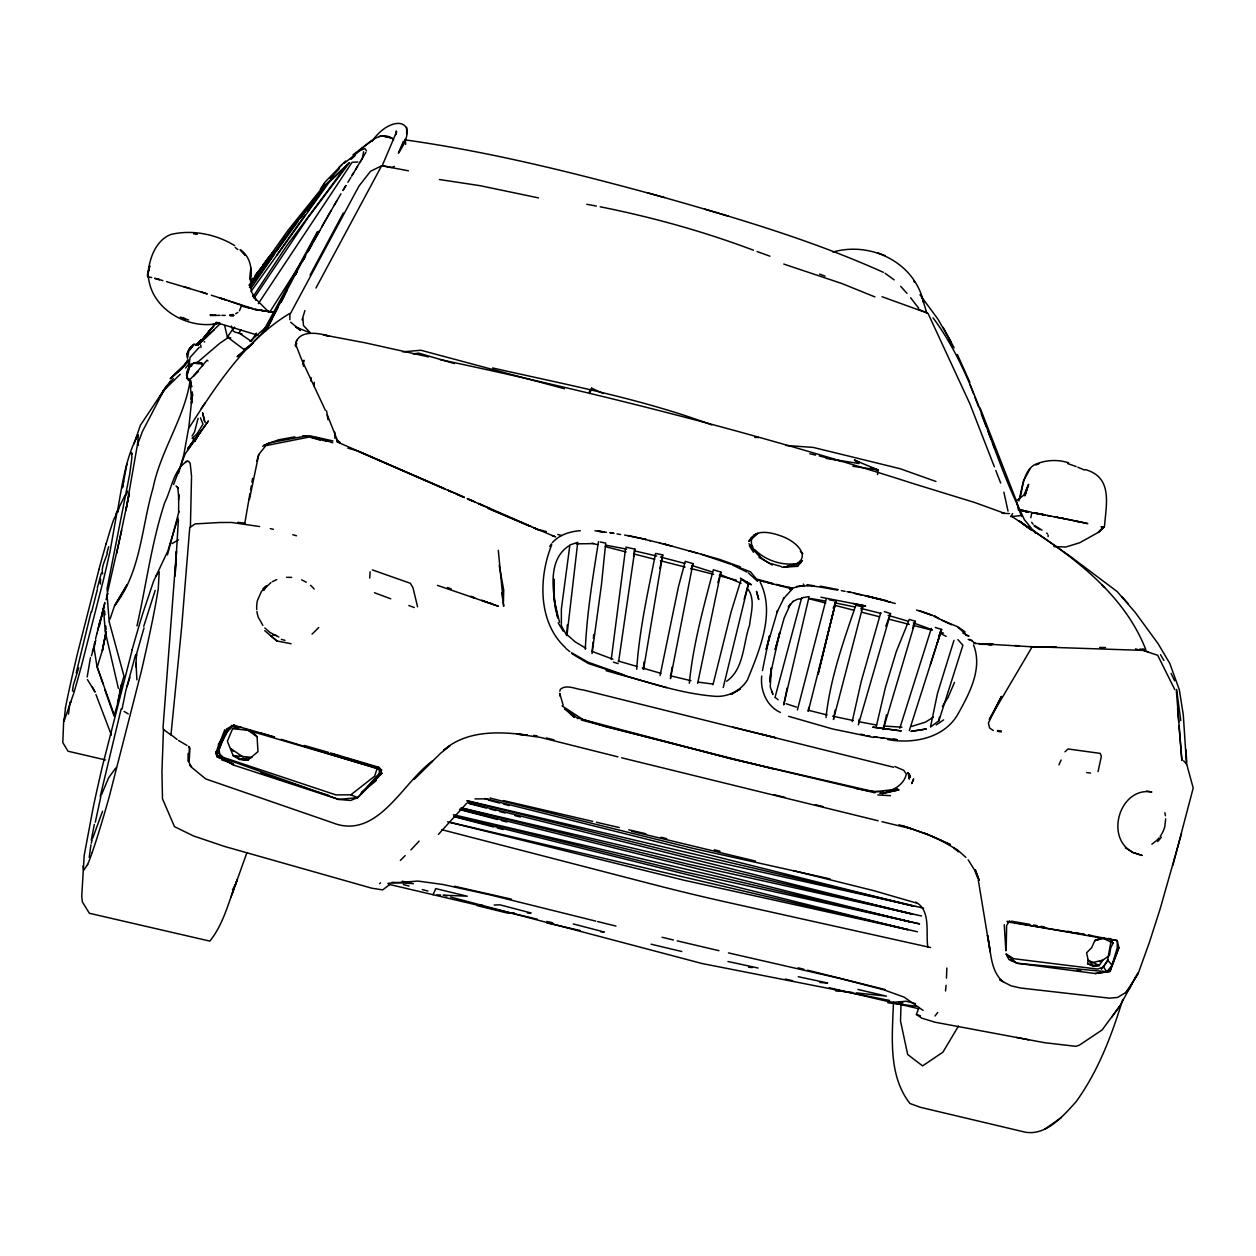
<?xml version="1.0" encoding="UTF-8"?>
<svg xmlns="http://www.w3.org/2000/svg" width="1256" height="1256" viewBox="0 0 1256 1256"><rect width="100%" height="100%" fill="white"/><g stroke="black" fill="none" stroke-linecap="round" stroke-linejoin="round"><path stroke-width="1.5" d="M192.058 393.301L191.54 403.176L192.042 392.72M1165.678 818.818L1164.799 826.715A29.767 28.605 -70.1 0 1 1160.199 836.339M65.485 707.835L64.025 721.258L73.743 693.281A108.33 3.815 -75.8 0 0 81.185 666.92L103.384 580.115A108.346 3.815 -75.8 0 0 110.073 551.211L116.871 512.998L113.448 520.267A108.377 3.815 -75.8 0 0 110.214 530.205A107.215 3.768 -75.8 0 0 106.163 543.754M761.717 676.026C760.163 690.455 766.615 706.17 780.321 712.403M371.996 141.504C390.302 113.998 422.707 117.844 398.435 153.122L403.349 141.284M314.204 386.11L314.236 382.326M406.614 133.654L406.709 127.327M302.884 318.49L303.465 325.508L310.373 332.919M1006.15 950.525L1006.637 925.499L1009.588 920.821M178.588 499.825L178.713 494.471L178.619 512.495M901.007 1004.015L900.521 1021.05L907.68 1054.522L922.595 1065.889L942.942 1052.151L958.469 1026.073M250.352 280.952C252.425 269.538 250.682 256.695 240.289 249.834L245.281 255.204L240.289 249.834M192.231 392.484L192.058 397.069L192.105 392.955M566.927 634.139L567.272 624.923M946.443 978.188L946.851 968.031M310.939 381.055L311.08 377.522M189.421 747.712L189.295 746.833M289.932 313.56L289.853 319.715M396.284 130.938L395.609 134.737L396.645 131.676L382.672 164.63M63.742 719.154L62.8 742.594L68.012 751.214L105.426 759.943M187.615 378.119L186.736 373.974L189.625 367.082L189.75 363.235M585.296 649.305C586.913 613.163 592.816 577.32 598.5 541.634M909.548 773.9L909.313 779.128L908.025 772.675L910.412 777.04L908.025 772.675M132.273 649.525L102.505 765.893A155.367 7.803 -75.9 0 0 93.415 806.383L84.199 855.399L81.718 896.47L82.394 901.965L89.38 913.285L209.815 941.105C224.07 923.553 228.922 900.489 237.196 879.781L230.759 897.726M138.333 435.33L137.469 444.498L138.521 445.205M132.084 454.185L131.456 452.584L131.911 457.482L129.682 474.297L107.105 588.436L107.388 592.518M136.904 679.904L136.025 662.87M188.133 753.459L188.055 760.916L192.058 767.714L205.717 778.924L332.322 822.68C377.664 840.798 402.846 781.844 432.488 761.073L413.883 779.442L440.699 753.176L449.852 745.797L443.478 750.397C466.447 730.129 498.977 731.353 527.363 735.137L517.268 734.132L540.206 737.351L617.889 756.85M135.805 666.842L136.512 654.093L144.032 627.843M192.184 392.39L191.21 399.377L192.262 396.582M188.651 761.12L189.436 747.32M189.185 761.403L189.923 748.545L188.573 746.347M1048.101 536.61L1048.179 535.292M893.487 1001.99C892.341 1035.792 887.772 1075.262 909.988 1103.522L920.554 1107.352L1025.241 1132.174C1046.295 1135.848 1063.016 1116.113 1075.795 1102.077C1098.152 1071.447 1111.654 1035.462 1122.77 999.493M636.698 669.291C639.273 630.198 647.986 591.764 655.601 553.409L662.713 554.885L643.543 669.417M178.383 519.843L175.055 576.064L176.437 551.384L163.029 727.616L163.61 729.579L171.224 735.168M643.37 669.417L644.014 661.975M191.54 403.176L192.168 396.017M1186.543 764.464L1183.293 714.9L1179.353 689.842L1169.854 663.545L1158.095 643.684L1135.141 612.3L1117.118 591.545L1069.311 555.623L1020.924 522.26L1031.584 530.409M201.007 347.598L200.677 344.913M592.125 651.66L593.02 642.161M593.381 638.362L593.743 634.563M217.633 752.297L218.104 747.461M100.606 579.079L100.323 584.087M945.517 990.984L946.098 985.316M89.207 857.424L90.934 844.833M689.309 683.28C693.061 644.736 703.611 607.15 713.361 569.769L720.928 572.061L697.661 683.358M877.489 474.595L878.007 469.917L854.488 460.12L859.01 463.527L826.197 458.377M611.248 659.479L625.519 548.998M953.948 640.403L937.463 693.469L930.476 727.02L938.938 720.74L939.347 717.223M826.024 717.6C830.059 678.994 843.294 641.895 855.776 605.329L862.778 606.805L833.45 719.484L835.146 710.048M625.771 547.098L634.939 549.155L618.627 661.724M188.808 427.762L191.603 400.774L189.844 379.5L197.993 371.525L193.66 375.968L207.052 360.127L207.946 360.99M114.092 715.92L114.233 714.884M188.29 370.677L190.048 357.426L199.312 347.221M762.439 670.563L769.504 635.96M187.552 374.178L187.741 372.796M567.115 634.107L577.744 542.341L569.894 544.947L561.369 609.082L561.369 625.708L566.833 635.709M672.07 667.156L670.453 678.633L692.951 563.646L685.274 561.338L678.476 586.599L660.091 675.555M592.031 653.575L601.436 584.841L605.706 543.11L600.242 541.995M1018.899 500.956L1023.42 480.97L1029.967 469.006M95.299 822.24L100.841 796.524M858.617 723.032L859.167 719.421M1019.888 498.71C1022.855 487.328 1023.216 472.162 1034.002 465.018C1044.709 459.916 1057.379 459.115 1068.636 462.836M1110.54 938.436L1113.052 943.146L1110.712 947.872L1109.44 955.518L1102.768 960.165L1099.251 965.487L1093.898 966.429L1087.618 963.713L1088.167 960.149L1086.597 952.802L1091.684 947.652L1094.792 940.587L1101.214 937.714M117.295 512.055C122.068 486.355 125.192 459.147 137.501 435.91L138.191 435.863M118.08 511.961L118.692 508.24M87.182 676.953L90.463 657.626M95.016 641.581L94.153 648.567L96.932 666.245M108.063 593.397L107.105 595.799M244.716 523.673L249.96 493.53M250.619 489.762L251.263 485.994M251.922 482.226L252.582 478.458M808.142 711.116L808.785 707.364M1006.119 953.869L1013.639 958.705L1097.587 969.082L1103.522 966.963L1107.619 960.039L1111.262 939.818L1117.259 940.54L1118.892 947.746L1110.037 971.422L1095.263 973.541L1016.873 963.226L1009.008 959.568L1006.81 955.675M148.444 276.885C151.364 309.431 188.761 330.658 219.863 323.059M1030.831 517.723L1031.694 512.998M249.41 499.59L258.752 454.515L256.805 461.156M633.526 556.691L634.939 549.155M123.669 481.127L122.413 487.83L126.872 464.249M91.264 840.201L94.326 824.36M147.878 276.681C148.475 261.342 154.472 240.979 170.8 234.48C192.121 229.377 216.142 234.166 234.699 245.611M94.326 644.297L94.828 641.675M105.928 632.663L102.223 650.875L97.262 666.967M363.628 151.725L362.278 158.601L360.346 161.741M117.452 703.344L121.659 684.065M787.104 688.005L783.744 704.867L809.115 596.631L801.642 597.84L774.968 697.63M116.714 553.362L129.274 493.42L125.867 510.595L137.328 445.221L142.336 431.656L163.971 390.161L180.236 374.241M117.656 703.329L121.926 684.033M659.871 568.324L662.713 554.885M136.983 625.896C146.293 584.778 151.536 542.639 164.787 502.463C171.507 489.102 173.705 469.147 187.222 461.203L188.306 461.486M167.425 554.869L179.011 511.349M99.271 626.634L104.766 602.55M100.229 796.445L121.188 708.777M852.212 721.635L861.145 681.725L880.77 612.661M101.736 616.68L103.73 607.857M121.659 530.33L107.828 591.168M886.5 714.837L883.156 729.61L915.341 621.265L909.344 619.396L896.423 651.189L885.433 687.377L876.327 726.329M295.537 345.353C297.06 329.417 318.474 332.714 329.072 336.121L323.326 334.912L365.056 342.794L428.657 356.908M741.794 579.518L748.356 584.307L723.236 687.519M76.224 672.933L91.186 611.562M91.327 843.184L92.112 839.887M107.357 593.193L106.587 596.223M769.52 635.819L766.16 649.462L777.574 610.683L776.773 612.771M829.29 599.787L836.088 601.184L808.299 711.131M826.244 598.971L797.419 709.875M1025.241 494.833L1028.633 484.314L1023.938 495.037L1017.093 500.233M97.638 630.481L100.354 619.789M712.968 684.755L731.18 611.672L741.213 579.189M97.042 633.04L100.417 619.867M96.963 633.385L95.535 638.927M99.507 623.981L103.777 606.852M101.673 615.55L103.463 608.626M117.279 704.804L114.5 714.774M274.546 736.927L233.616 725.214L226.08 730.474L217.005 755.139L233.82 765.14L338.633 799.413L350.565 800.48L357.756 797.607L381.934 773.398L378.731 767.275L330.359 752.909M147.329 275.127L149.778 265.754L147.47 276.555M97.309 587.996L101.312 573.081M103.918 606.899L104.907 603.178M126.997 686.451L135.617 654.643M1026.78 488.615L1024.833 495.9L1027.738 486.402M98.957 569.486L77.919 651.77A108.377 3.815 -75.8 0 0 71.388 679.779A107.231 3.768 -75.8 0 0 67.965 695.432A108.33 3.815 -75.8 0 0 65.422 707.882M295.27 345.573L296.667 340.376M1004.219 982.349L1011.221 985.882L1020.516 988.001L1109.566 998.175L1117.73 997.421L1125.847 992.444L1137.905 974.326L1149.381 942.424L1160.104 909.046L1181.535 833.544M106.022 599.724L107.137 595.658L109.209 621.563M1172.869 865.29L1193.2 788.046L1186.716 764.229L1183.623 760.822M559.846 691.192L560.364 689.293C566.676 683.939 576.08 689.418 583.208 689.921L893.597 767.243M884.318 611.609L890.551 613.556L858.335 724.838M744.133 599.222L748.356 584.307M106.948 552.766L108.691 546.705M119.87 690.141L123.967 676.058L109.241 621.987M295.772 346.64L296.714 343.375M717.851 582.643L720.928 572.061M1098.042 771.592L1101.371 756.348L1100.256 753.396L1068.04 748.969L1064.994 751.795M126.432 494.864L127.531 491.159M134.047 443.87L140.358 425.329L166.64 385.922L173.328 378.59M92.442 651.534L95.817 640.12M1095.263 973.541L1110.037 971.422L1117.228 948.076L1117.259 940.54L1088.56 935.17M91.421 655.805L93.431 649.022M178.572 473.12L183.8 454.845L188.541 428.61C216.001 385.953 245.14 340.423 289.508 313.576M78.736 667.815L73.335 685.038L72.503 690.816L73.319 691.255M143.765 626.257L155.179 590.399M302.084 319.856L304.91 310.562M931.34 628.393L899.798 728.276M168.414 549.045L178.038 517.88M129.933 677.345L125.945 690.015L122.068 708.996M230.272 726.989L218.418 744.243L220.004 757.023L338.633 799.413L357.756 797.607L379.516 773.021L378.731 767.275L377.145 768.327L374.681 776.145L350.895 794.797L335.901 794.907L223.333 757.384L219.062 753.569M380.301 774.874L381.322 771.608M691.224 569.141L692.951 563.646M936.788 644.564L941.608 629.429L935.296 627.466M930.382 664.691L941.608 629.429L909.313 730.6M97.434 589.252L91.672 611.798M938.938 720.74L962.897 645.239L957.904 639.634M173.626 484.471L185.134 453.918L208.418 420.933L187.568 450.009M110.041 619.035L114.641 605.486L126.982 584.951L114.657 605.69C141.127 571.621 141.316 527.708 153.044 488.05C160.564 450.669 184.491 417.997 190.111 380.662L190.363 382.578L189.97 379.453M195.842 344.411L193.675 344.411C189.703 347.347 185.496 353.187 187.489 358.321M101.422 794.891L108.613 777.825L115.803 767.95M92.724 838.16L102.537 811.25M302.9 364.099L304.219 360.394M246.835 852.84L235.437 884.711L232.501 889.75M226.08 730.474L217.005 755.139L233.82 765.14M589.692 393.536L591.67 388.198L603.163 393.505M1137.858 972.976L1120.022 1005.711L1102.124 1029.936L1079.375 1045.165L1075.921 1046.342L1044.505 1042.684L935.029 1022.211L921.684 1018.145L916.409 1014.456L918.984 1007.438M503.389 602.346L503.75 590.163L499.197 565.388M198.056 418.374L194.523 432.033L192.089 436.005M232.344 893.361L233.93 889.091M885.794 626.273L890.551 613.556M417.573 606.821L413.004 587.777L410.32 583.271L372.341 569.91M1006.087 954.387L1016.873 963.226L1106.772 971.736L1112.11 965.33L1118.892 947.746M912.61 628.298L915.341 621.265M224.761 729.752L215.639 753.255L217.209 756.771M1136.021 976.336L1129.427 988.645M135.507 439.176L136.245 437.371M833.152 608.218L836.088 601.184M168.461 549.673L153.609 581.151L142.744 613.619A155.304 7.787 -75.9 0 0 132.163 649.619M938.593 636.447L940.807 631.171M861.223 610.322L862.731 606.774M954.482 682.432L948.029 697.425L942.424 706.484M186.909 374.209L189.107 369.107M433.053 894.712L435.754 888.604L467.232 896.219L444.451 895.214M777.464 611.201L784.011 598.013L783.351 598.876L792.206 589.095M290.45 313.545L358.981 186.045L370.583 171.256L381.29 165.965M781.954 567.32C815.772 564.289 801.893 542.623 779.693 535.511C744.714 523.297 741.856 549.814 772.424 564.87L758.985 557.381M365.857 152.431L351.837 175.824M1058.918 764.857L1061.132 760.021M551.729 544.79C538.636 577.195 537.788 622.003 565.279 647.484M399.298 151.317L400.209 149.354M87.637 864.426L83.665 870.298L83.1 865.996M115.693 514.442L125.082 495.131M155.54 576.551L159.198 571.81L158.303 588.263A155.304 7.787 -75.9 0 1 155.304 605.847A153.719 7.709 -75.9 0 1 150.736 628.879A155.289 7.787 -75.9 0 1 141.331 671.301L109.194 796.932A155.289 7.787 -75.9 0 1 98.235 834.047A153.719 7.709 -75.9 0 1 92.253 852.29M266.194 329.245L318.145 231.575M218.685 748.686L227.493 731.573L233.616 725.214M271.861 319.746L265.628 330.987M280.873 302.539L284.484 295.647M297.123 271.547L295.317 274.986L297.123 271.484M315.963 288.017L381.651 165.761L408.483 170.8M267.434 327.581L278.22 307.186M280.92 302.084L287.231 290.183M303.826 259.348L305.648 255.941M307.453 252.519L331.144 210.443M310.091 275.127L343.281 213.002M419.143 841.096L410.932 849.888M262.159 333.28L317.328 231.779M1012.619 513.594L1010.876 516.624M302.649 261.264L304.549 257.857M308.317 251.043L312.1 244.214M313.984 240.807L319.652 230.586M321.536 227.163L340.941 193.785M1103.804 527.457L1102.344 527.19L1103.804 527.457L1104.511 526.185C1106.081 504.928 1113.208 477.311 1085.404 469.618M239.425 310.797L241.78 305.334L228.623 300.938M194.617 441.5L198.197 435.173L194.554 441.249M1031.459 648.018L989.32 719.531L1001.456 696.389L988.378 723.032L989.634 728.056L993.308 730.505M164.175 389.391L159.434 397.336L170.408 381.306M187.945 359.656L184.098 366.202L170.847 378.229L188.541 361.477M334.096 205.45L337.032 200.473M345.871 185.511L342.935 190.488L345.902 185.59M263.933 590.414L266.68 585.783M204.194 341.899L204.806 341.852M347.896 182.308L350.864 177.394M351.711 175.824L353.627 172.7M355.542 169.56L357.473 166.436M194.57 441.28L201.07 430.934M937.745 1012.477L934.982 1016.01M251.153 341.349L256.381 333.123M269.977 311.724L303.465 259.066M589.221 392.013L591.67 388.198M253.304 296.322L286.651 245.768L346.829 165.038M248.986 285.238L288.048 230.303L319.809 190.818M249.473 287.483L290.78 229.283L308.74 206.502M241.074 329.684L238.923 332.934L250.808 340.957M258.312 303.669L352.072 162.291L357.913 161.993M250.98 288.283L291.471 229.063L325.021 185.621M234.699 327.125L232.533 330.344L234.652 332.024L241.953 333.923M254.12 298.127L308.081 217.571L349.168 163.076M163.264 390.946L166.64 385.922M232.109 330.234L227.383 337.032L243.962 349.466L245.014 349.231M199.437 432.661L187.992 448.486L194.319 439.459M277.058 254.842L305.208 214.807M307.469 211.605L324.362 187.568M201.243 408.498L205.089 403.003M189.578 350.314L193.628 344.945M187.285 361.163L182.34 368.165L170.188 378.762L189.122 360.158M320.249 189.593L324.456 183.643M188.588 350.11L190.975 346.75M259.709 274.813L274.185 254.403M276.414 251.263L297.908 221.543M251.09 291.345L329.449 181.822L340.659 171.538M549.673 546.423L551.51 543.864M1111.78 1017.156L1120.022 1005.711M748.686 541.32L751.7 537.128M187.992 448.486L194.303 439.741M252.425 281.313L258.108 273.478M314.141 200.944L323.326 188.337M255.046 280.198L261.939 270.778M268.831 261.374L272.269 256.664M251.027 283.856L253.21 280.904M262.221 267.214L264.482 264.184M271.296 255.078L274.687 250.525M282.616 239.896L284.892 236.85M1101.324 969.287L1108.31 960.086M300.262 218.45L319.197 193.707M254.968 275.692L267.136 260.573M270.511 255.612L262.787 265M305.208 210.992L308.85 206.439M311.268 203.394L313.702 200.348M316.135 197.302L318.553 194.256M258.595 454.703L265.848 445.629L309.29 437.041L320.311 440.197M250.651 281.061L252.958 278.173M256.428 273.839L267.041 260.714M189.625 367.082C191.038 358.51 214.289 365.7 194.303 363.188L198.825 363.377M185.527 368.071L188.84 364.02M271.704 253.806L274.122 250.855L271.72 253.791M215.011 324.189L204.006 337.66L215.781 323.326L198.401 344.144M265.424 261.374L270.354 255.392M1128.422 990.011L1125.973 992.57M198.056 344.395L210.223 329.92L204.932 336.153M1157.718 841.567L1161.392 837.187M370.143 571.763L369.704 578.058M438.423 834.377L466.51 803.479M1019.951 515.635L1011.708 516.546M190.943 366.501L191.933 365.433M332.573 175.856L339.136 168.822M793.18 601.263L788.281 607.072L790.668 603.728L784.262 617.716L775.156 649.666L779.74 632.412L770.619 673.671L769.85 681.914L771.341 667.831L770.242 686.922L772.66 693.657M783.901 567.194L797.591 566.315L802.317 560.631L800.103 561.306M264.545 330.83L248.091 347.441L253.445 342.558L237.149 356.72L251.859 344.254L244.826 350.126L249.332 346.373L243.931 349.451M342.024 164.662L325.037 182.073L320.61 189.075L349.529 162.558M400.35 860.423L405.17 855.619M312.053 634.154L318.773 627.513M220.318 323.577L198.103 345.023M193.424 437.402L192.702 438.109L197.098 433.713L203.017 424.135L200.458 417.887M262.881 588.797L265.675 586.128M197.946 345.18L214.195 329.637M338.837 167.488L345.745 160.956M379.563 883.706L380.505 882.795M749.11 541.399L757.604 533.47L753.412 535.386M552.42 542.576C559.485 534.695 570.02 531.414 580.319 530.707M330.124 178.321L332.903 175.809M350.942 159.434L355.103 155.666M249.913 341.475L265.314 327.753M196.658 363.015L219.596 343.422L228.466 337.362M361.179 792.944L377.789 776.993L380.662 772.016L380.427 768.484L347.001 758.263M344.395 163.217L359.671 150.83L364.852 148.538L366.548 150.924M361.759 792.316L376.36 780.494M933.459 717.113L925.421 722.153L911.558 726.423M389.281 884.852L382.688 889.876L371.776 888.196L224.243 846.356L193.502 835.962L174.474 826.636L162.479 798.769L161.946 771.482L163.468 729.124M1151.862 844.22L1156.493 840.625A29.767 28.605 -70.1 0 0 1159.053 837.846M358.996 150.469C368.448 143.545 380.05 129.87 392.955 138.788L393.505 139.887M352.983 154.802L373.582 139.494M750.805 538.541L757.604 533.47M1044.819 1129.144L1061.399 1117.495M936.16 724.947L943.586 719.892M270.919 582.596L261.499 591.309L257.48 600.384A31.008 30.803 -35.9 0 0 256.742 609.568M726.612 681.239C744.259 669.118 743.05 643.386 749.581 625.174C750.743 613.587 755.547 599.614 747.995 589.174M235.751 313.733L237.871 312.414M394.384 166.42L391.746 167.472L382.986 165.776M568.937 545.826C546.046 560.663 553.331 595.077 557.821 618.03L555.215 607.653L553.802 594.653L553.833 579.032L554.446 601.545L559.532 622.27M792.552 601.781L797.356 599.269L801.987 598.5M171.994 543.644L178.493 539.845M262.677 446.257L269.145 442.897M194.115 344.285L188.965 350.063L187.694 357.301M237.164 726.439L232.596 728.747L227.367 741.244L233.114 755.594L239.394 759.44L247.809 760.241L257.967 751.622L257.088 736.675L253.1 732.656M264.043 445.142L278.565 439.804L294.956 436.837M1099.675 961.672L1102.768 960.165L1091.401 962.834M272.285 581.685L276.775 579.566M226.41 728.967L234.621 725.105M789.647 589.519C804.641 582.156 821.989 587.871 837.517 590.006M332.997 440.95L309.965 435.816L302.743 435.848M889.468 790.778C897.129 788.344 904.854 782.174 906.314 773.932L903.708 770.289L894.869 766.521M1035.776 464.955L1039.089 463.715M897.616 789.176L882.309 793.651L898.762 789.93L897.616 789.176L874.255 791.751L730.568 758.624L581.434 720.065M187.222 461.203L185.48 461.69M1104.102 938.263L1094.792 940.587L1102.611 938.012L1113.052 943.146L1108.828 938.248M379.029 136.512L381.997 135.821L391.574 137.972L381.997 135.821M107.309 553.504C105.441 559.187 100.747 568.324 102.678 573.945M832.916 252.048C871.005 241.152 914.682 262.473 923.537 302.351L922.124 297.405L926.614 312.618L918.042 309.149M270.998 442.552L306.103 435.973M879.844 793.431L898.762 789.93M241.278 727.271L232.596 728.747L250.87 730.505L257.088 736.675L246.349 729.187M239.394 759.44L251.859 757.384L233.114 755.594L239.409 758.545M1100.444 971.94L1103.16 971.516M475.019 798.895L488.035 798.847M211.856 314.738L210.003 315.005L211.055 315.774M413.13 353.894L418.672 353.109L454.389 363.581M194.397 363.267L195.606 363.094M387.869 883.329L417.997 881.068L442.928 884.491L490.766 895.041L595.784 921.135M229.801 314.879L232.988 314.518M796.555 586.458L804.264 585.594L803.338 584.071M215.42 323.75L213.237 323.985L217.1 323.577M576.331 543.864L593.711 543.597M402.752 351.868L420.886 350.251L564.478 388.732M212.233 315.554L220.051 315.319M211.652 315.272L215.624 314.989M839.165 990.403L835.413 990.592L852.416 992.444M482.759 905.372L477.06 905.56L506.906 912.971L514.363 912.971M494.173 905.011L499.872 904.822L531.131 913.002L527.41 913.002M230.256 315.539L233.742 315.491L229.832 315.444M883.329 791.986L870.11 791.186L855.116 788.313M221.872 315.382L225.264 315.413M230.35 315.46L233.742 315.491M286.541 577.336L291.643 577.383M1056.547 647.091L1033.044 646.871L973.824 643.323M1099.644 647.468L1105.515 647.531M1093.898 966.429L1088.167 960.149L1099.251 965.487L1091.951 965.424L1087.618 963.713M901.949 727.193L883.47 726.031M979.225 644.281L992.899 644.469M890.473 795.676L877.865 794.954M1030.422 646.636L1142.96 650.388L1157.687 655.271L1174.768 689.528M797.591 566.315L787.214 565.922L800.779 562.955C784.498 566.519 766.584 561.495 754.809 549.641M71.184 701.931L69.959 702.324L68.468 714.177M552.562 923.144L546.925 922.925L580.272 930.555M1002.005 513.264L1009.588 513.578M436.853 894.884L440.652 895.041M897.192 739.8L875.369 737.052M982.223 643.669L986.07 643.888M989.916 644.124L993.747 644.344M1014.895 645.553L1018.742 645.772M600.604 931.795L604.309 932.03L573.254 923.945M392.217 882.309L413.35 883.659L402.203 881.194M819.854 982.506L827.625 983.008L798.251 976.713M754.699 437.324L758.608 437.575M786.099 445.488L813.15 447.403L900.003 468.676L935.94 481.472M272.678 635.144L276.461 635.442M748.623 967.23L752.423 967.544M893.361 739.203L896.941 739.533M887.866 739.58C913.348 744.133 944.12 738.308 957.92 714.146C969.318 693.689 982.93 668.553 973.526 644.893M712.419 684.002L698.446 682.149M1077.114 970.323L1080.976 970.715M219.141 322.776L215.906 322.447L257.951 335.274M810.497 598.484L825.459 601.027M202.216 363.832C192.074 357.175 180.754 375.073 189.986 381.526M598.5 531.366L604.309 531.995M237.776 522.37L244.779 523.124M856.2 992.852L886.438 996.134L857.911 989.445M1053.894 546.58L1065.904 547.004L1079.736 542.733L1098.372 532.356L1103.333 527.504L1101.041 526.719M1086.738 772.613L1090.506 773.037M997.5 730.49L1001.299 730.961M916.55 1006.276L887.819 1002.759L906.267 1001.252L915.451 1003.623M594.983 530.817L606.475 532.309M439.412 179.514L479.996 185.668L538.479 197.899M240.995 759.283L247.809 760.241L244.135 759.079M193.675 233.851L197.239 234.354M273.117 312.147L254.874 309.494L273.902 312.43L251.545 308.631M852.918 466.259L878.007 469.917L870.722 467.546M610.29 532.811L613.933 533.329M597.573 530.927L603.021 531.728M873.878 736.77L877.379 737.303M880.896 737.837L884.397 738.371M1095.373 964.906L1099.251 965.487M997.452 731.337L1001.315 731.934M405.782 139.966C493.388 152.321 579.299 174.16 664.518 197.537M876.657 725.042L858.79 721.713M379.516 773.021L381.934 773.398M807.011 584.652L814.39 585.83M1007.438 921.888L1084.399 934.495M1088.245 935.123L1092.092 935.767M1146.587 791.123L1151.815 791.986C1120.258 786.523 1104.526 836.888 1132.08 851.882L1125.423 847.863M609.961 532.717L613.493 533.329M617.041 533.926L620.59 534.522M841.316 590.665L845.115 591.309M533.769 735.341L537.223 735.938M1034.52 513.155L1045.212 515.023M1011.441 921.15L1029.873 924.385M1033.562 925.028L1037.252 925.672M1040.941 926.316L1044.631 926.959M1007.014 921.323L1010.876 922.014M1014.738 922.705L1097.744 937.416M1101.606 938.106L1107.399 939.127M605.8 545.198L626.603 549.108M259.568 526.547L231.575 522.449L219.721 522.512L195.057 523.925L189.75 527.614L181.743 626.351L170.989 734.682L177.08 739.454M586.772 204.273L596.365 206.062M600.195 206.785C652.256 217.209 703.737 231.449 753.427 250.211M1067.522 931.23L1071.337 931.936M1075.167 932.659L1084.729 934.448M1034.74 512.825L1043.799 514.552M1043.532 514.74L1032.479 512.636L1059.719 517.817M1047.221 515.447L1050.895 516.138M1054.585 516.844L1084.682 522.951M834.738 588.954L838.145 589.598M866.624 735.529L870.377 736.236M834.863 602.833L855.383 607.072M873.517 737.445L832.461 728.935L788.674 716.344M1059.876 517.817L1065.638 518.948M820.294 586.144L832.932 588.609M820.89 597.181L865.698 605.973L853.012 603.477M860.596 734.163L864.285 734.886M1142.222 648.865L1145.786 649.572C1121.781 588.31 1063.879 550.646 1011.206 516.043M270.495 635.552L276.901 640.952L291.125 643.747M889.578 1000.42L702.12 963.54L450.637 897.051M899.139 1002.288L902.954 1003.042M1016.292 1037.393L1028.648 1039.827M151.678 277.56L148.067 276.838M1060.394 517.739L1063.628 518.398M1031.286 512.134L1020.28 509.889M1054.114 516.687L1057.568 517.378M1066.485 519.011L1087.335 523.422M1077.365 521.444L1081.133 522.245M492.65 367.961C566.189 384.666 640.905 398.607 711.775 424.889M932.768 615.299L919.204 610.62M827.045 714.962L808.99 710.409M832.65 716.155L853.185 720.52M727.993 961.515L758.106 968.031M628 535.527L646.024 539.452L624.593 535.056M1084.477 522.983L1087.822 523.721M930.508 947.526L725.528 901.902A490.845 97.183 16 0 1 654.455 884.774L441.735 829.667M311.315 437.135L326.937 441.39M848.852 591.827L886.846 600.713M634.139 550.787L656.684 556.031M830.043 878.917L692.464 848.255L489.95 798.047M440.165 359.593C599.976 393.458 758.373 433.697 913.928 483.811L975.19 502.667L1004.769 513.406M454.389 886.249L511.49 899.155M270.291 528.619L273.4 529.326M785.298 979.083L792.615 980.748M503.389 800.574L592.675 821.377M596.474 822.256L619.271 827.563M628.769 829.776L645.851 833.748M661.048 837.297L666.748 838.615M467.122 800.669L923.553 908.119L690.408 856.247L467.059 800.936M461.266 807.843L921.527 916.001L688.351 864.254L461.203 808.063M449.522 822.193L917.461 931.779L684.237 880.268L447.607 821.832M718.95 950.682L677.235 940.87M728.449 952.896L840.201 978.518L883.612 989.744L904.179 997.154L923.097 1010.421M847.015 591.639L850.657 592.502M854.3 593.366L861.585 595.093M865.227 595.941L881.618 599.819M631.548 831.237L755.594 861.114M839.259 913.457L907.743 929.66L453.777 816.306M388.497 884.24L537.317 919.172M546.847 921.417L552.577 922.768M829.211 987.718L918.89 1008.772M874.914 792.803L730.568 758.624L582.988 719.562L562.123 705.903M851.019 891.289L913.771 906.22L484.659 798.518M852.808 900.034L911.762 914.038L467.389 802.71M848.883 907.413L909.752 921.841L459.633 809.272M662.069 937.29L673.436 939.975M670.249 675.744L690.941 680.689M714.287 849.81L720.002 851.175M651.063 944.198L681.757 951.514M809.822 453.73L815.537 455.096M819.336 456.007L842.179 461.502M872.653 468.818L878.352 470.199M780.039 585.72L783.147 586.474M773.743 794.687L785.094 797.403M815.38 804.688L822.963 806.509M878.195 820.78L621.673 757.808M881.995 821.707L912.453 829.07M649.462 540.472L660.766 543.22M776.334 584.37L792.473 588.263L788.862 587.306M597.62 921.574L615.974 926.08M732.845 727.177L775.454 737.696L759.754 733.834M775.219 769.363L605.58 726.69L578.231 718.024M644.972 539.436L650.404 540.787M659.463 543.032L672.148 546.172M756.866 579.848L763.821 581.575M860.847 608.422L880.864 613.399M793.211 870.596L874.066 890.74L916.252 902.986M798.094 967.827L803.777 969.24M807.577 970.197L885.229 989.587M546.391 737.963L553.99 739.878M663.027 543.738L666.418 544.602M760.885 580.837L792.081 588.813M540.677 530.111L546.376 531.571M557.774 534.491L561.573 535.464M591.984 543.236L597.683 544.696M605.282 546.643L626.179 551.981M633.778 553.927L654.69 559.281M660.389 560.726L685.085 567.053M690.784 568.513L713.596 574.337M719.295 575.798L736.393 580.162M808.597 598.641L825.694 603.006M835.193 605.439L854.206 610.306M861.804 612.237L878.902 616.618M888.4 619.051L909.313 624.389M913.112 625.362L932.109 630.229M939.708 632.16L943.507 633.134M968.203 639.461L972.003 640.434M985.316 643.826L991.015 645.286M241.388 305.93L250.258 308.269M765.548 582.015L772.801 583.867M241.152 305.71L244.151 306.495M1023.326 510.988L1027.816 512.15L1023.342 510.674M230.837 337.911L227.352 337.001L224.651 325.571M884.224 600.478L865.729 595.611L877.473 598.751M663.215 543.785L697.849 553.284M660.405 557.02L684.614 563.379M488.317 800.072L499.7 803.071M503.483 804.06L509.182 805.567M469.195 803.557L486.276 808.048M490.06 809.037L495.759 810.544M499.543 811.533L505.242 813.025M514.725 815.521L520.408 817.012M459.555 809.539L497.502 819.509M501.301 820.498L506.984 821.989M453.714 816.526L493.561 826.966M497.36 827.971L503.044 829.462M898.872 824.784L904.399 826.244M403.364 884.554L409.032 886.061M422.267 889.546L427.935 891.053M443.07 895.057L446.853 896.046M1021.081 510.234L1028.413 512.181L1022.902 510.36M884.585 600.651L895.277 603.492M245.658 306.888L251.121 308.348M1020.39 510.203L1022.337 510.737M316.198 437.402L332.746 442.724M965.895 635.285L969.004 636.117L962.834 632.946M666.638 687.629L606.083 670.688M281.36 639.351L284.986 640.34M885.182 600.808L890.535 602.268M772.754 583.49L756.489 579.016L750.491 571.81L740.02 567.838L740.177 566.801L719.233 559.281L688.555 550.693M647.342 192.718C727.193 215.31 807.53 238.169 883.361 272.332M162.84 280.606L154.598 278.298L159.418 279.648L157.267 278.926M166.467 281.627L204.288 292.946M770.839 563.552L781.106 566.472M902.31 825.663L931.921 836.103M304.313 745.452L328.491 752.375M347.849 448.125L357.034 450.763L463.605 497.14M292.789 534.711L296.51 535.778M618.125 661.017L636.714 666.355M642.287 667.972L660.876 673.326M888.149 615.361L908.167 621.218M231.339 725.418L235.076 726.518M244.418 729.265L250.038 730.913M253.775 732.028L377.145 768.327M704.899 209.187L728.7 216.268M624.201 675.069L588.091 662.21L571.417 652.68M321.458 793.18L328.601 795.299M552.012 535.543L554.634 536.312M489.118 602.754L492.572 603.775M622.756 674.707L588.42 663.529L572.139 653.858M183.612 286.556L190.268 288.566M334.018 754.307L339.591 756.002M260.714 733.064L273.761 737.037M281.203 739.313L381.84 769.991M201.148 291.91L206.675 293.621M613.368 662.132L618.125 663.592M920.428 1015.821L916.409 1014.456M617.183 673.279C649.603 682.746 682.165 693.909 716.046 696.374C728.511 696.797 740.962 690.643 747.461 679.873C759.393 650.373 775.643 612.897 760.147 582.109M783.791 264.074L841.771 283.495L874.914 296.903M253.382 308.756L232.03 301.88M1139.93 648.975L1148.094 651.848M906.188 826.793L928.828 834.863M204.069 293.009L207.334 294.045M183.125 318.223L188.604 319.966M233.114 755.594L238.624 757.337M692.072 565.545L712.56 572.061M720.002 574.432L741.119 583.239M701.319 554.273L730.694 564.227M211.353 295.223L224.636 299.509M1135.534 648.85L1139.223 650.043M786.099 703.737L796.477 707.112M219.533 297.97L226.802 300.341M219.643 297.798L230.272 301.299M180.362 317.093L185.291 318.741M260.714 773.021L319.668 792.646M913.3 622.882L931.999 629.68M437.465 585.375L498.444 606.287L482.069 600.651M612.912 659.227L592.204 651.44M471.11 596.883L474.768 598.139M1067.584 463.543L1076.125 466.525M916.519 609.976L932.015 615.456M226.41 760.304L217.225 757.07L216.581 751.229M221.684 759.833L232.737 763.742M481.864 600.258L487.391 602.236M757.101 251.545L769.959 256.193M819.587 274.138L825.098 276.132M882.073 296.73L928.011 313.341L969.852 403.725L994.36 466.808M278.816 637.043L269.867 632.396L264.828 627.953M374.476 592.738L390.757 598.798M408.844 605.518L414.276 607.527M1010.578 960.149L1013.529 961.248M877.285 252.676L885.119 255.612M447.513 587.525L451.124 588.86M470.906 596.286L474.501 597.636M175.997 485.931L178.352 488.505L177.661 487.124L178.666 496.261M233.082 763.821L218.78 757.399L215.718 752.061M350.895 794.797L357.756 797.607M942.126 620.307L957.826 626.822L964.985 631.831M1077.789 467.216L1084.477 470.011M489.118 508.68L555.623 536.971M487.83 508.319L530.032 526.342M533.549 527.85L538.824 530.111M933.648 616.162L951.64 624.797M444.546 488.615L337.55 442.112L340.172 442.505L336.844 441.594L339.371 442.018L336.42 439.631M448.109 490.154L464.155 497.125M467.719 498.679L474.862 501.788M478.426 503.326L531.351 526.609M467.169 498.679L490.248 508.727M732.389 564.965L746.818 571.998M357.034 450.763L444.734 489.008M448.314 490.562L451.893 492.132M457.278 494.471L464.437 497.596M468.017 499.15L473.386 501.489M478.756 503.829L484.125 506.184M534.868 528.164L540.143 530.487M924.196 832.932L950.462 844.644L932.423 836.402L941.089 840.421M854.488 460.12L859.355 462.349M570.993 714.586L573.851 716.014M585.877 648.253L575.374 642.004L567.382 634.986M301.628 579.832L306.26 582.187M940.493 840.264L957.245 849.7L965.848 857.346M941.733 634.092L946.16 636.4M187.018 745.452L178.493 740.459M128.238 713.895L124.093 711.43M915.734 902.043C931.245 910.584 925.562 932.502 927.823 947.118M999.933 979.806L1002.79 981.501M740.349 578.074L751.371 584.778L746.723 581.858M1034.442 525.479L1042.056 530.205M999.776 979.727L1002.508 981.486M1034.096 525.919L1039.937 529.718M969.318 639.304L975.786 643.543M885.056 273.259L894.162 279.884M934.527 615.675L938.923 618.611M243.146 757.07L230.727 748.592L233.286 751.261M1027.047 526.814L1018.977 520.738L1028.052 527.583M564.698 708.541L577.995 718.699M748.309 572.846L757.509 581.293M1035.556 533.36L1024.378 519.686L1017.391 504.504M953.587 847.847L958.501 851.835M565.954 648.457L569.8 651.613M235.217 247.448L237.792 249.583M748.937 543.77L752.658 546.878M775.454 697.567L778.123 699.796M958.25 627.67L965.236 633.526M1003.889 982.365C989.712 971.39 991.267 950.965 987.483 935.202L990.199 951.938L978.236 879.797M264.749 630.669L276.901 640.952M190.786 380.537L188.918 378.982M192.089 438.077L194.523 440.134M268.501 311.724L252.676 295.851L256.381 300.42L251.514 291.894L250.399 285.238M564.541 708.745L574.369 717.38L570.318 713.518M800.323 551.462L802.82 553.676M188.683 461.329L190.206 463.48L191.619 476.888M138.207 434.969L138.301 436.13M1101.936 584.794L1104.621 587.494M1046.64 533.062L1047.582 534.02M749.581 545.575L759.896 556.345M933.051 317.846C973.871 372.435 988.284 442.363 1016.779 503.405L1021.568 516.53M900.678 286.321L907.005 293.402M1121.891 596.553L1128.438 603.916M1107.619 960.039L1112.11 965.33M919.973 294.767L937.855 319.024L951.294 342.354M910.569 297.766L918.654 308.081M188.07 379.548L186.736 377.585M262.849 625.378L258.265 617.23A31.008 30.803 -35.9 0 1 256.93 611.468M190.41 527.002L191.509 477.704M1031.663 522.276L1033.107 524.254M968.172 859.826L974.672 870.251L977.749 878.211M290.701 322.227L300.545 330.438L295.49 326.827L309.965 332.871M87.433 679.606L95.048 691.978M1103.522 966.963L1106.772 971.736M189.593 764.857L190.912 766.851M749.33 545.842L753.522 552.295M913.818 281.14L914.509 282.286M558.166 622.835L563.143 631.14M1160.497 654.706L1163.904 660.42M201.447 363.534L202.734 365.716M943.13 327.345L954.12 347.818M1171.063 673.31L1174.595 680.783M92.442 687.126L94.812 691.758M949.018 339.921L952.268 346.782M957.386 354.522L969.899 382.405M325.382 410.304L301.738 359.86L295.898 344.945M771.529 690.831L773.021 694.552M327.298 414.92L338.052 442.034M95.958 694.537L111.392 735.09M995.757 470.419L1000.671 483.042M970.04 384.634L973.557 393.772M974.954 397.43L978.471 406.583M981.297 413.899L986.211 426.695M987.624 430.353L991.141 439.506M992.538 443.164L994.658 448.643M231.277 326.073L232.439 329.103M980.072 407.933L1017.203 502.981L1018.522 510.124M103.133 683.876L97.23 667.234L114.139 714.711M104.892 690.015L113.935 715.528M563.159 705.165L559.736 693.39L559.956 696.091M926.222 311.472L926.614 312.618M118.378 688.351L105.049 630.873M1003.874 492.148L1008.019 511.114M204.414 421.31L202.593 412.8L205.121 422.44M190.582 381.698L191.681 386.879L190.535 381.463L191.242 384.807M1164.893 812.758L1165.411 815.756M326.591 410.9L327.957 419.74M1176.621 689.387L1180.75 720.599M501.756 592.863L502.588 598.61M503.154 602.44L503.703 606.287L498.302 550.316M192.231 392.202L192.749 395.828M1186.747 762.235L1185.868 749.502M405.091 139.526L405.5 143.011M405.06 139.353L405.641 144.44M136.512 654.093L136.621 655.365M1177.547 708.447L1178.678 721.933M1178.992 725.795L1181.88 760.492L1176.322 690.219M104.641 611.06L104.939 614.796M105.818 626.038L106.116 629.774M103.589 609.678L105.143 630.135M1004.266 924.714L1005.852 950.682M303.277 360.409L303.481 366.297M334.818 432.221L334.928 438.423M189.954 379.704L190.033 385.561L190.017 380.175M98.926 569.408A108.346 3.815 -75.8 0 1 106.132 543.691M92.19 852.494A155.289 7.787 -75.9 0 1 87.575 864.63M310.483 585.296A33.896 33.676 -36.1 0 1 314.173 589.017M250.76 268.172L250.195 279.177L250.76 268.172M106.163 631.595L102.427 650.451L106.163 631.595M835.915 601.153L818.158 674.017L835.915 601.153M187.27 353.831L187.034 354.584L188.274 351.146L187.27 353.831M913.536 779.175L911.793 783.509L913.536 779.175M200.991 339.889L195.842 345.337L200.991 339.889M1103.019 527.63L1098.372 532.356L1103.019 527.63M739.925 689.136L731.086 694.395L739.925 689.136M926.112 729.014L911.228 731.353L926.112 729.014M901.07 730.898L872.936 727.161L901.07 730.898M919.486 923.898L686.294 872.261L453.463 814.72L919.486 923.898M1142.002 855.399L1132.096 852.227L1142.002 855.399M979.083 880.016L975.363 870.11L979.083 880.016M757.619 595.297L756.489 591.372L758.734 599.536L757.619 595.297"/></g></svg>
